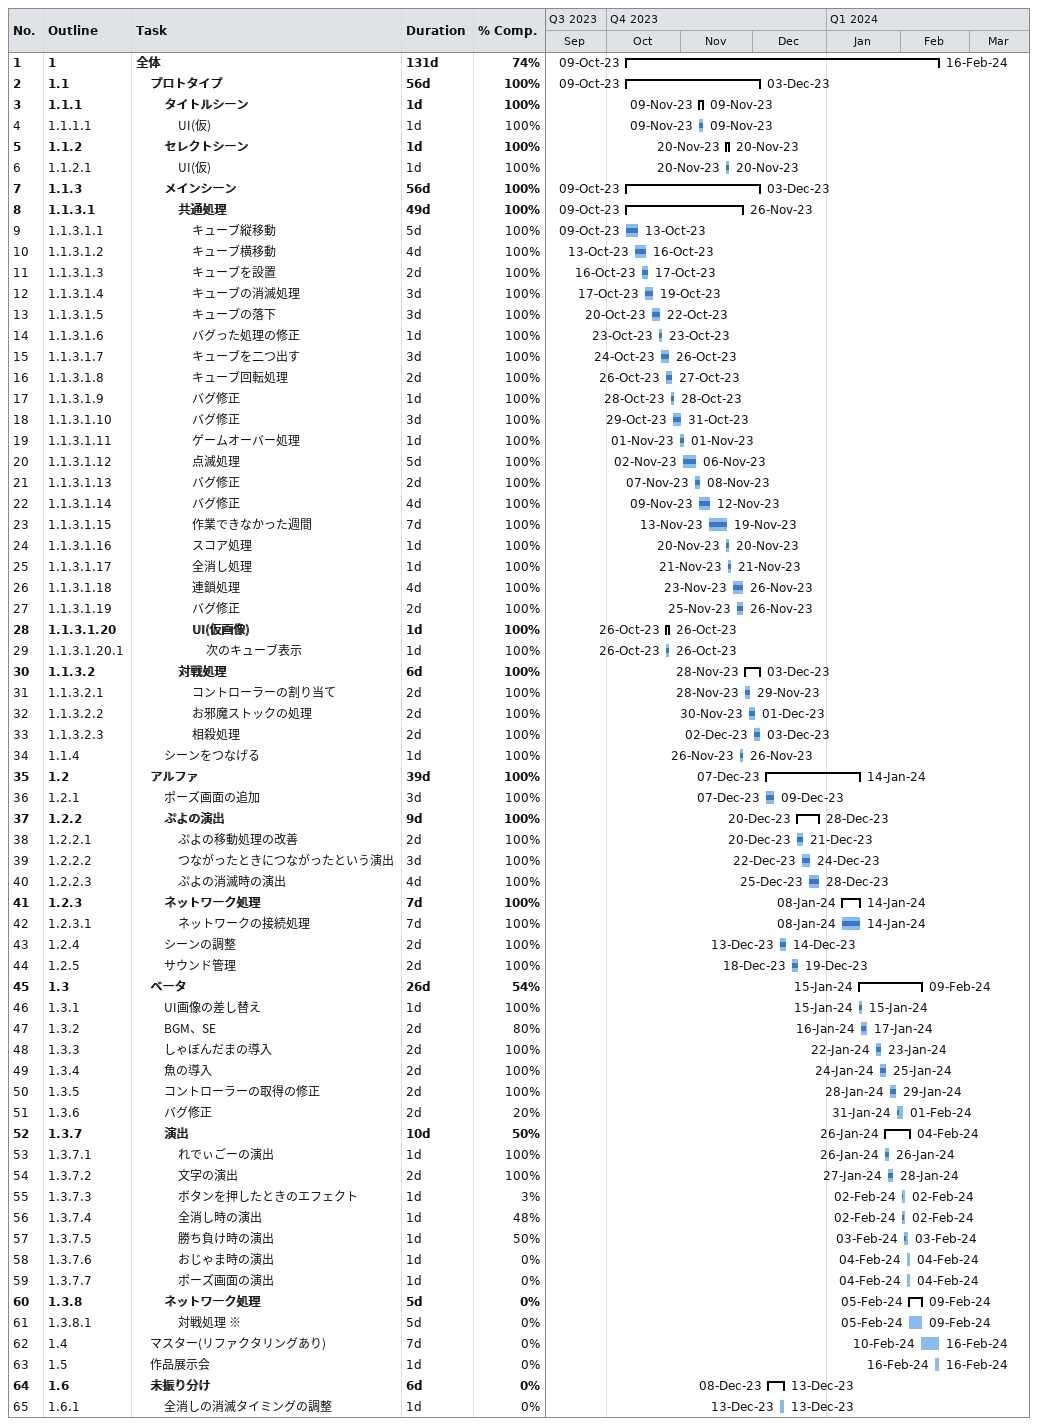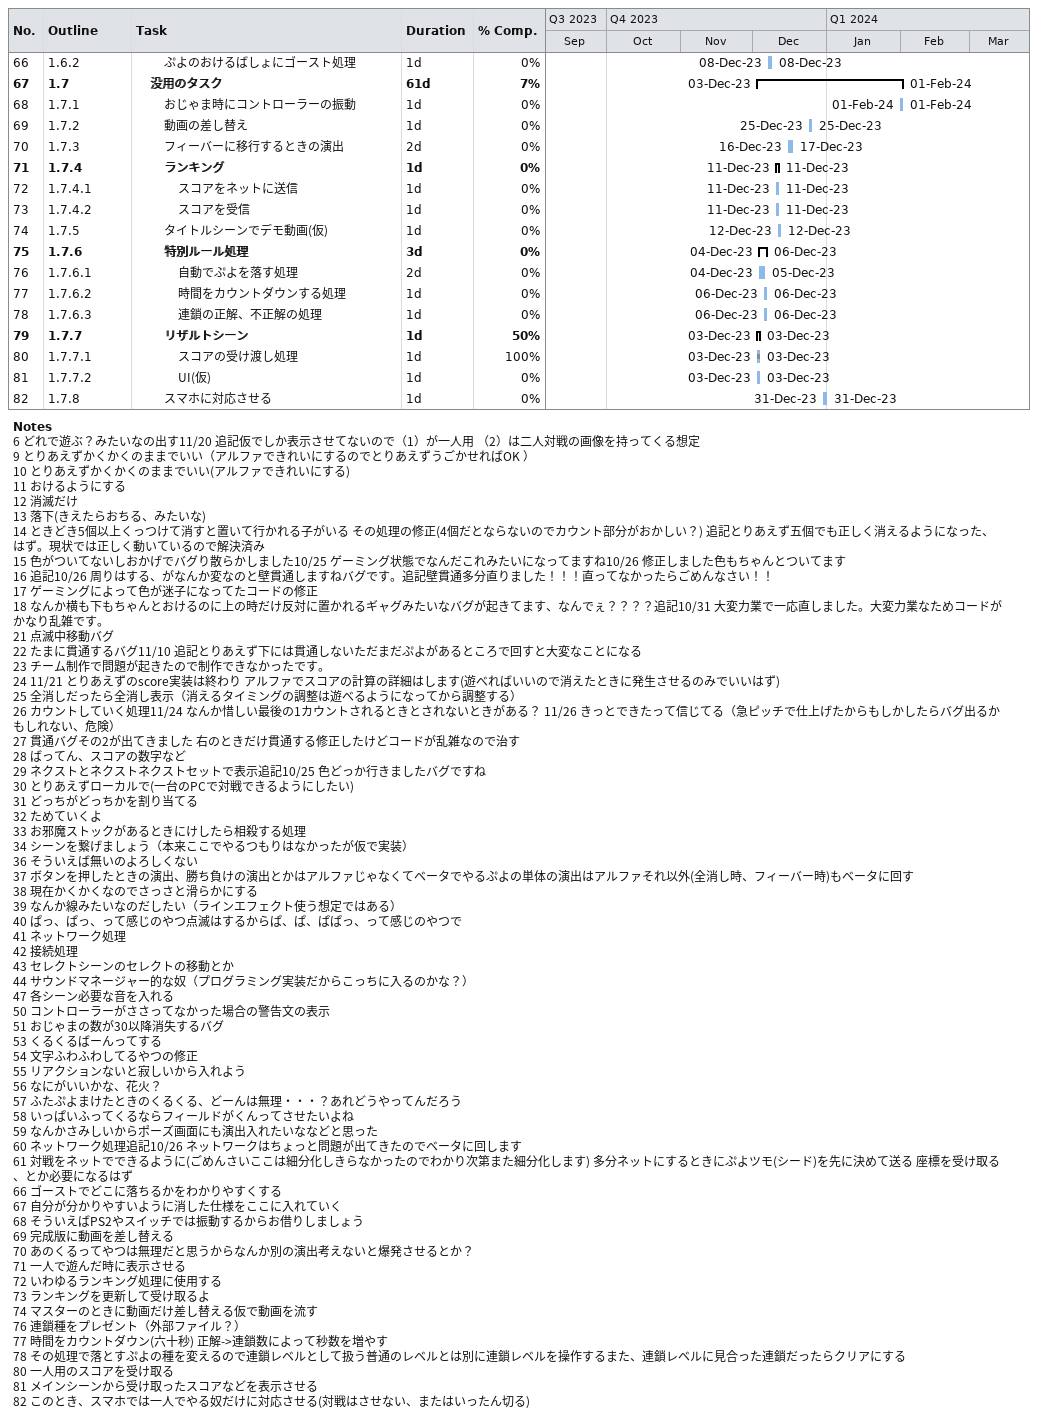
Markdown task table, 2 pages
| ID | WBS | Task | Duration | Start | Finish | % complete |
|---|---|---|---|---|---|---|
| 1 | 1 | **全体** | 131d | 2023-10-09 | 2024-02-16 | 74 |
| 2 | 1.1 | **プロトタイプ** | 56d | 2023-10-09 | 2023-12-03 | 100 |
| 3 | 1.1.1 | **タイトルシーン** | 1d | 2023-11-09 | 2023-11-09 | 100 |
| 4 | 1.1.1.1 | UI(仮) | 1d | 2023-11-09 | 2023-11-09 | 100 |
| 5 | 1.1.2 | **セレクトシーン** | 1d | 2023-11-20 | 2023-11-20 | 100 |
| 6 | 1.1.2.1 | UI(仮) | 1d | 2023-11-20 | 2023-11-20 | 100 |
| 7 | 1.1.3 | **メインシーン** | 56d | 2023-10-09 | 2023-12-03 | 100 |
| 8 | 1.1.3.1 | **共通処理** | 49d | 2023-10-09 | 2023-11-26 | 100 |
| 9 | 1.1.3.1.1 | キューブ縦移動 | 5d | 2023-10-09 | 2023-10-13 | 100 |
| 10 | 1.1.3.1.2 | キューブ横移動 | 4d | 2023-10-13 | 2023-10-16 | 100 |
| 11 | 1.1.3.1.3 | キューブを設置 | 2d | 2023-10-16 | 2023-10-17 | 100 |
| 12 | 1.1.3.1.4 | キューブの消滅処理 | 3d | 2023-10-17 | 2023-10-19 | 100 |
| 13 | 1.1.3.1.5 | キューブの落下 | 3d | 2023-10-20 | 2023-10-22 | 100 |
| 14 | 1.1.3.1.6 | バグった処理の修正 | 1d | 2023-10-23 | 2023-10-23 | 100 |
| 15 | 1.1.3.1.7 | キューブを二つ出す | 3d | 2023-10-24 | 2023-10-26 | 100 |
| 16 | 1.1.3.1.8 | キューブ回転処理 | 2d | 2023-10-26 | 2023-10-27 | 100 |
| 17 | 1.1.3.1.9 | バグ修正 | 1d | 2023-10-28 | 2023-10-28 | 100 |
| 18 | 1.1.3.1.10 | バグ修正 | 3d | 2023-10-29 | 2023-10-31 | 100 |
| 19 | 1.1.3.1.11 | ゲームオーバー処理 | 1d | 2023-11-01 | 2023-11-01 | 100 |
| 20 | 1.1.3.1.12 | 点滅処理 | 5d | 2023-11-02 | 2023-11-06 | 100 |
| 21 | 1.1.3.1.13 | バグ修正 | 2d | 2023-11-07 | 2023-11-08 | 100 |
| 22 | 1.1.3.1.14 | バグ修正 | 4d | 2023-11-09 | 2023-11-12 | 100 |
| 23 | 1.1.3.1.15 | 作業できなかった週間 | 7d | 2023-11-13 | 2023-11-19 | 100 |
| 24 | 1.1.3.1.16 | スコア処理 | 1d | 2023-11-20 | 2023-11-20 | 100 |
| 25 | 1.1.3.1.17 | 全消し処理 | 1d | 2023-11-21 | 2023-11-21 | 100 |
| 26 | 1.1.3.1.18 | 連鎖処理 | 4d | 2023-11-23 | 2023-11-26 | 100 |
| 27 | 1.1.3.1.19 | バグ修正 | 2d | 2023-11-25 | 2023-11-26 | 100 |
| 28 | 1.1.3.1.20 | **UI(仮画像)** | 1d | 2023-10-26 | 2023-10-26 | 100 |
| 29 | 1.1.3.1.20.1 | 次のキューブ表示 | 1d | 2023-10-26 | 2023-10-26 | 100 |
| 30 | 1.1.3.2 | **対戦処理** | 6d | 2023-11-28 | 2023-12-03 | 100 |
| 31 | 1.1.3.2.1 | コントローラーの割り当て | 2d | 2023-11-28 | 2023-11-29 | 100 |
| 32 | 1.1.3.2.2 | お邪魔ストックの処理 | 2d | 2023-11-30 | 2023-12-01 | 100 |
| 33 | 1.1.3.2.3 | 相殺処理 | 2d | 2023-12-02 | 2023-12-03 | 100 |
| 34 | 1.1.4 | シーンをつなげる | 1d | 2023-11-26 | 2023-11-26 | 100 |
| 35 | 1.2 | **アルファ** | 39d | 2023-12-07 | 2024-01-14 | 100 |
| 36 | 1.2.1 | ポーズ画面の追加 | 3d | 2023-12-07 | 2023-12-09 | 100 |
| 37 | 1.2.2 | **ぷよの演出** | 9d | 2023-12-20 | 2023-12-28 | 100 |
| 38 | 1.2.2.1 | ぷよの移動処理の改善 | 2d | 2023-12-20 | 2023-12-21 | 100 |
| 39 | 1.2.2.2 | つながったときにつながったという演出 | 3d | 2023-12-22 | 2023-12-24 | 100 |
| 40 | 1.2.2.3 | ぷよの消滅時の演出 | 4d | 2023-12-25 | 2023-12-28 | 100 |
| 41 | 1.2.3 | **ネットワーク処理** | 7d | 2024-01-08 | 2024-01-14 | 100 |
| 42 | 1.2.3.1 | ネットワークの接続処理 | 7d | 2024-01-08 | 2024-01-14 | 100 |
| 43 | 1.2.4 | シーンの調整 | 2d | 2023-12-13 | 2023-12-14 | 100 |
| 44 | 1.2.5 | サウンド管理 | 2d | 2023-12-18 | 2023-12-19 | 100 |
| 45 | 1.3 | **ベータ** | 26d | 2024-01-15 | 2024-02-09 | 54 |
| 46 | 1.3.1 | UI画像の差し替え | 1d | 2024-01-15 | 2024-01-15 | 100 |
| 47 | 1.3.2 | BGM、SE | 2d | 2024-01-16 | 2024-01-17 | 80 |
| 48 | 1.3.3 | しゃぼんだまの導入 | 2d | 2024-01-22 | 2024-01-23 | 100 |
| 49 | 1.3.4 | 魚の導入 | 2d | 2024-01-24 | 2024-01-25 | 100 |
| 50 | 1.3.5 | コントローラーの取得の修正 | 2d | 2024-01-28 | 2024-01-29 | 100 |
| 51 | 1.3.6 | バグ修正 | 2d | 2024-01-31 | 2024-02-01 | 20 |
| 52 | 1.3.7 | **演出** | 10d | 2024-01-26 | 2024-02-04 | 50 |
| 53 | 1.3.7.1 | れでぃごーの演出 | 1d | 2024-01-26 | 2024-01-26 | 100 |
| 54 | 1.3.7.2 | 文字の演出 | 2d | 2024-01-27 | 2024-01-28 | 100 |
| 55 | 1.3.7.3 | ボタンを押したときのエフェクト | 1d | 2024-02-02 | 2024-02-02 | 3 |
| 56 | 1.3.7.4 | 全消し時の演出 | 1d | 2024-02-02 | 2024-02-02 | 48 |
| 57 | 1.3.7.5 | 勝ち負け時の演出 | 1d | 2024-02-03 | 2024-02-03 | 50 |
| 58 | 1.3.7.6 | おじゃま時の演出 | 1d | 2024-02-04 | 2024-02-04 | 0 |
| 59 | 1.3.7.7 | ポーズ画面の演出 | 1d | 2024-02-04 | 2024-02-04 | 0 |
| 60 | 1.3.8 | **ネットワーク処理** | 5d | 2024-02-05 | 2024-02-09 | 0 |
| 61 | 1.3.8.1 | 対戦処理 ※ | 5d | 2024-02-05 | 2024-02-09 | 0 |
| 62 | 1.4 | マスター(リファクタリングあり) | 7d | 2024-02-10 | 2024-02-16 | 0 |
| 63 | 1.5 | 作品展示会 | 1d | 2024-02-16 | 2024-02-16 | 0 |
| 64 | 1.6 | **未振り分け** | 6d | 2023-12-08 | 2023-12-13 | 0 |
| 65 | 1.6.1 | 全消しの消滅タイミングの調整 | 1d | 2023-12-13 | 2023-12-13 | 0 |
| 66 | 1.6.2 | ぷよのおけるばしょにゴースト処理 | 1d | 2023-12-08 | 2023-12-08 | 0 |
| 67 | 1.7 | **没用のタスク** | 61d | 2023-12-03 | 2024-02-01 | 7 |
| 68 | 1.7.1 | おじゃま時にコントローラーの振動 | 1d | 2024-02-01 | 2024-02-01 | 0 |
| 69 | 1.7.2 | 動画の差し替え | 1d | 2023-12-25 | 2023-12-25 | 0 |
| 70 | 1.7.3 | フィーバーに移行するときの演出 | 2d | 2023-12-16 | 2023-12-17 | 0 |
| 71 | 1.7.4 | **ランキング** | 1d | 2023-12-11 | 2023-12-11 | 0 |
| 72 | 1.7.4.1 | スコアをネットに送信 | 1d | 2023-12-11 | 2023-12-11 | 0 |
| 73 | 1.7.4.2 | スコアを受信 | 1d | 2023-12-11 | 2023-12-11 | 0 |
| 74 | 1.7.5 | タイトルシーンでデモ動画(仮) | 1d | 2023-12-12 | 2023-12-12 | 0 |
| 75 | 1.7.6 | **特別ルール処理** | 3d | 2023-12-04 | 2023-12-06 | 0 |
| 76 | 1.7.6.1 | 自動でぷよを落す処理 | 2d | 2023-12-04 | 2023-12-05 | 0 |
| 77 | 1.7.6.2 | 時間をカウントダウンする処理 | 1d | 2023-12-06 | 2023-12-06 | 0 |
| 78 | 1.7.6.3 | 連鎖の正解、不正解の処理 | 1d | 2023-12-06 | 2023-12-06 | 0 |
| 79 | 1.7.7 | **リザルトシーン** | 1d | 2023-12-03 | 2023-12-03 | 50 |
| 80 | 1.7.7.1 | スコアの受け渡し処理 | 1d | 2023-12-03 | 2023-12-03 | 100 |
| 81 | 1.7.7.2 | UI(仮) | 1d | 2023-12-03 | 2023-12-03 | 0 |
| 82 | 1.7.8 | スマホに対応させる | 1d | 2023-12-31 | 2023-12-31 | 0 |

Notes
- 6: どれで遊ぶ？みたいなの出す 11/20 追記 仮でしか表示させてないので（1）が一人用 （2）は二人対戦の画像を持ってくる想定
- 9: とりあえずかくかくのままでいい（アルファできれいにするのでとりあえずうごかせればOK ）
- 10: とりあえずかくかくのままでいい(アルファできれいにする)
- 11: おけるようにする
- 12: 消滅だけ
- 13: 落下(きえたらおちる、みたいな)
- 14: ときどき5個以上くっつけて消すと置いて行かれる子がいる その処理の修正 (4個だとならないのでカウント部分がおかしい？) 追記 とりあえず五個でも正しく消えるようになった、はず。 現状では正しく動いているので解決済み
- 15: 色がついてないし おかげでバグり散らかしました 10/25 ゲーミング状態でなんだこれみたいになってますね 10/26 修正しました 色もちゃんとついてます
- 16: 追記 10/26 周りはする、がなんか変なのと 壁貫通しますねバグです。 追記 壁貫通多分直りました！！！直ってなかったらごめんなさい！！
- 17: ゲーミングによって色が迷子になってたコードの修正
- 18: なんか横も下もちゃんとおけるのに上の時だけ反対に置かれる ギャグみたいなバグが起きてます、なんでぇ？？？？ 追記 10/31 大変力業で一応直しました。 大変力業なためコードがかなり乱雑です。
- 21: 点滅中移動バグ
- 22: たまに貫通するバグ 11/10 追記 とりあえず下には貫通しない ただまだぷよがあるところで回すと大変なことになる
- 23: チーム制作で問題が起きたので制作できなかったです。
- 24: 11/21 とりあえずのscore実装は終わり アルファでスコアの計算の詳細はします(遊べればいいので消えたときに発生させるのみでいいはず)
- 25: 全消しだったら全消し表示 （消えるタイミングの調整は遊べるようになってから調整する）
- 26: カウントしていく処理 11/24 なんか惜しい 最後の1カウントされるときとされないときがある？ 11/26 きっとできたって信じてる（急ピッチで仕上げたからもしかしたら バグ出るかもしれない、危険）
- 27: 貫通バグその2が出てきました 右のときだけ貫通する 修正したけどコードが乱雑なので治す
- 28: ばってん、スコアの数字など
- 29: ネクストとネクストネクストセットで表示 追記 10/25 色どっか行きましたバグですね
- 30: とりあえずローカルで (一台のPCで対戦できるようにしたい)
- 31: どっちがどっちかを割り当てる
- 32: ためていくよ
- 33: お邪魔ストックがあるときにけしたら相殺する処理
- 34: シーンを繋げましょう （本来ここでやるつもりはなかったが仮で実装）
- 36: そういえば無いのよろしくない
- 37: ボタンを押したときの演出、勝ち負けの演出とかはアルファじゃなくて ベータでやる ぷよの単体の演出はアルファ それ以外(全消し時、フィーバー時)もベータに回す
- 38: 現在かくかくなのでさっさと滑らかにする
- 39: なんか線みたいなのだしたい （ラインエフェクト使う想定ではある）
- 40: ぱっ、ぱっ、って感じのやつ 点滅はするから ぱ、ぱ、ぱぱっ、って感じのやつで
- 41: ネットワーク処理
- 42: 接続処理
- 43: セレクトシーンのセレクトの移動とか
- 44: サウンドマネージャー的な奴 （プログラミング実装だからこっちに入るのかな？）
- 47: 各シーン必要な音を入れる
- 50: コントローラーがささってなかった場合の警告文の表示
- 51: おじゃまの数が30以降消失するバグ
- 53: くるくる ばーん ってする
- 54: 文字ふわふわしてるやつの修正
- 55: リアクションないと寂しいから入れよう
- 56: なにがいいかな、花火？
- 57: ふたぷよまけたときのくるくる、どーんは無理・・・？ あれどうやってんだろう
- 58: いっぱいふってくるならフィールドがくんってさせたいよね
- 59: なんかさみしいからポーズ画面にも演出入れたいななどと思った
- 60: ネットワーク処理 追記 10/26 ネットワークはちょっと問題が出てきたのでベータに回します
- 61: 対戦をネットでできるように (ごめんさいここは細分化しきらなかったのでわかり次第また細分化します) 多分ネットにするときにぷよツモ(シード)を先に決めて送る 座標を受け取る、とか必要になるはず
- 66: ゴーストでどこに落ちるかをわかりやすくする
- 67: 自分が分かりやすいように消した仕様をここに入れていく
- 68: そういえばPS2やスイッチでは振動するからお借りしましょう
- 69: 完成版に動画を差し替える
- 70: あのくるってやつは無理だと思うから なんか別の演出考えないと 爆発させるとか？
- 71: 一人で遊んだ時に表示させる
- 72: いわゆるランキング処理に使用する
- 73: ランキングを更新して受け取るよ
- 74: マスターのときに動画だけ差し替える 仮で動画を流す
- 76: 連鎖種をプレゼント （外部ファイル？）
- 77: 時間をカウントダウン(六十秒) 正解->連鎖数によって秒数を増やす
- 78: その処理で落とすぷよの種を変えるので連鎖レベルとして扱う 普通のレベルとは別に連鎖レベルを操作する また、連鎖レベルに見合った連鎖だったらクリアにする
- 80: 一人用のスコアを受け取る
- 81: メインシーンから受け取ったスコアなどを表示させる
- 82: このとき、スマホでは一人でやる奴だけに対応させる (対戦はさせない、またはいったん切る)
